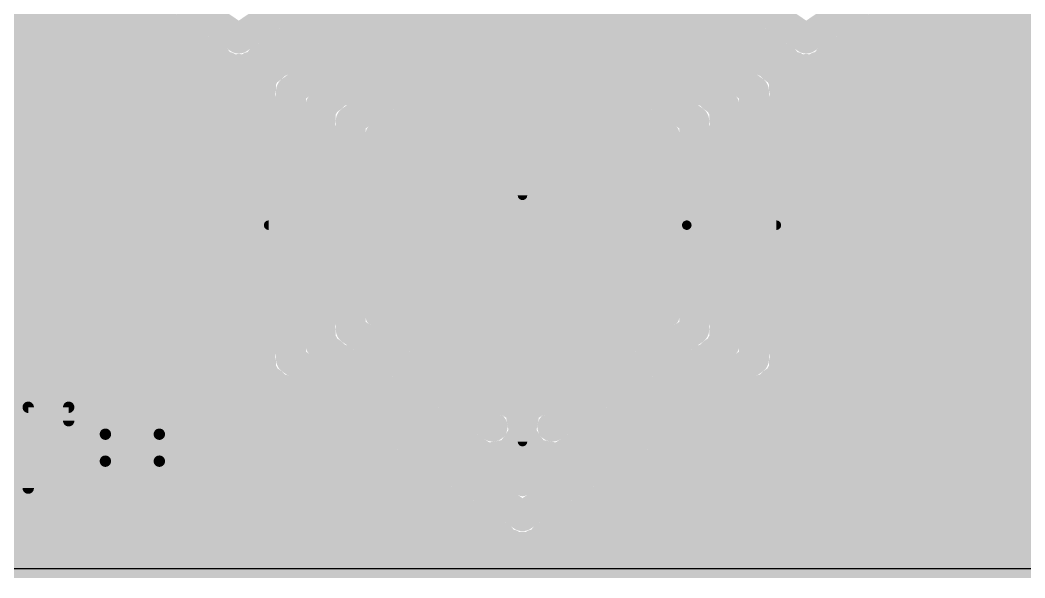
# Model space of a CAD drawing. Extents: x -9.5 to 75.5, y -0.1 to 22.1.
# Drawn here: x 26.27 to 39.73, y -0.13 to 7.35 of the extents above; entities that cross this region are included whole.
import ezdxf

# ---------------------------------------------------------------- set-up
doc = ezdxf.new("R2010")
doc.units = 0
for name, color, linetype in [('16', 132, 'CONTINUOUS'), ('20', 31, 'CONTINUOUS'), ('21', 253, 'CONTINUOUS'), ('22', 253, 'CONTINUOUS'), ('25', 253, 'CONTINUOUS'), ('42', 132, 'CONTINUOUS')]:
    doc.layers.add(name, color=color, linetype=linetype)

msp = doc.modelspace()

# ---------------------------------------------------------------- linework, layer by layer
at = {"layer": '16', "const_width": 0.254}
for points in [[(25.9997, 8.873), (28.9645, 6.8645)], [(29.4355, 6.8645), (32.4003, 8.873)], [(33.5997, 8.873), (36.5645, 6.8645)], [(37.0355, 6.8645), (40.0003, 8.873)], [(32.5226, 8.6454), (29.7965, 6.727)], [(36.2035, 6.727), (33.4774, 8.6454)], [(30.227, 6.2303), (32.899, 8.1105)], [(33.101, 8.1105), (35.773, 6.2303)], [(32.7651, 7.8349), (30.5974, 6.327)], [(35.4025, 6.327), (33.2349, 7.8349)], [(5.4864, 7.366), (28.2243, 7.366)], [(30.1757, 7.366), (30.7045, 7.366)], [(31.8409, 7.366), (32.091, 7.366)], [(33.909, 7.366), (34.1591, 7.366)], [(35.2955, 7.366), (35.8243, 7.366)], [(37.7757, 7.366), (60.5136, 7.366)], [(31.027, 5.8291), (33, 7.2017)], [(33, 7.2017), (34.973, 5.8291)], [(5.4864, 7.112), (28.5992, 7.112)], [(29.8008, 7.112), (30.3436, 7.112)], [(31.48, 7.112), (31.7259, 7.112)], [(32.8711, 7.112), (33.1289, 7.112)], [(34.2741, 7.112), (34.52, 7.112)], [(35.6564, 7.112), (36.1992, 7.112)], [(37.4008, 7.112), (60.5136, 7.112)], [(5.4864, 6.858), (28.969, 6.858)], [(28.9645, 6.8645), (29.0052, 6.8045)], [(29.0052, 6.8045), (29.0723, 6.7916)], [(29.0723, 6.7916), (29.1287, 6.7533)], [(29.1287, 6.7533), (29.2, 6.767)], [(29.2, 6.767), (29.2713, 6.7533)], [(29.2713, 6.7533), (29.3277, 6.7916)], [(29.3277, 6.7916), (29.3948, 6.8045)], [(29.3948, 6.8045), (29.4355, 6.8645)], [(29.431, 6.858), (29.9826, 6.858)], [(31.119, 6.858), (31.3608, 6.858)], [(32.506, 6.858), (33.494, 6.858)], [(34.6392, 6.858), (34.8809, 6.858)], [(36.0174, 6.858), (36.569, 6.858)], [(36.5645, 6.8645), (36.6052, 6.8045)], [(36.6052, 6.8045), (36.6722, 6.7916)], [(36.6722, 6.7916), (36.7287, 6.7533)], [(36.7287, 6.7533), (36.8, 6.767)], [(36.8, 6.767), (36.8713, 6.7533)], [(36.8713, 6.7533), (36.9277, 6.7916)], [(36.9277, 6.7916), (36.9948, 6.8045)], [(36.9948, 6.8045), (37.0355, 6.8645)], [(37.031, 6.858), (60.5136, 6.858)], [(2.6924, 6.604), (29.6217, 6.604)], [(29.6887, 6.6512), (29.601, 6.5895)], [(29.7645, 6.727), (29.6887, 6.6512)], [(29.7965, 6.727), (29.7645, 6.727)], [(30.7581, 6.604), (30.9956, 6.604)], [(32.1409, 6.604), (33.8591, 6.604)], [(35.0044, 6.604), (35.2419, 6.604)], [(36.2354, 6.727), (36.2035, 6.727)], [(36.3113, 6.6512), (36.2354, 6.727)], [(36.399, 6.5895), (36.3113, 6.6512)], [(36.3783, 6.604), (63.3076, 6.604)], [(29.5956, 6.558), (29.573, 6.5354)], [(29.573, 6.5354), (29.573, 6.4282)], [(29.601, 6.5895), (29.5956, 6.558)], [(36.4044, 6.558), (36.399, 6.5895)], [(36.427, 6.5354), (36.4044, 6.558)], [(36.427, 6.4282), (36.427, 6.5354)], [(5.4864, 6.35), (29.5594, 6.35)], [(29.573, 6.4282), (29.5546, 6.3226)], [(30.3972, 6.35), (30.6305, 6.35)], [(31.7757, 6.35), (34.2243, 6.35)], [(35.3695, 6.35), (35.6028, 6.35)], [(36.4454, 6.3226), (36.427, 6.4282)], [(36.4406, 6.35), (60.5136, 6.35)], [(29.5546, 6.3226), (29.573, 6.2965)], [(29.573, 6.2965), (29.573, 2.9003)], [(30.227, 2.9734), (30.227, 6.2303)], [(30.4894, 6.2518), (30.4021, 6.1911)], [(30.5646, 6.327), (30.4894, 6.2518)], [(30.5974, 6.327), (30.5646, 6.327)], [(35.4354, 6.327), (35.4025, 6.327)], [(35.5106, 6.2518), (35.4354, 6.327)], [(35.5979, 6.1911), (35.5106, 6.2518)], [(35.773, 6.2303), (35.773, 2.9734)], [(36.427, 6.2965), (36.4454, 6.3226)], [(36.427, 2.9003), (36.427, 6.2965)], [(5.4864, 6.096), (29.573, 6.096)], [(30.227, 6.096), (30.373, 6.096)], [(30.3963, 6.1587), (30.373, 6.1354)], [(30.373, 6.1354), (30.373, 6.0291)], [(30.4021, 6.1911), (30.3963, 6.1587)], [(31.4106, 6.096), (34.5894, 6.096)], [(35.6037, 6.1587), (35.5979, 6.1911)], [(35.627, 6.1354), (35.6037, 6.1587)], [(35.627, 6.0291), (35.627, 6.1354)], [(35.627, 6.096), (35.773, 6.096)], [(36.427, 6.096), (60.5136, 6.096)], [(30.373, 6.0291), (30.3542, 5.9245)], [(35.6458, 5.9245), (35.627, 6.0291)], [(5.4864, 5.842), (29.573, 5.842)], [(30.227, 5.842), (30.373, 5.842)], [(30.3542, 5.9245), (30.373, 5.8975)], [(30.373, 5.8975), (30.373, 3.3012)], [(31.027, 3.3725), (31.027, 5.8291)], [(31.0455, 5.842), (34.9545, 5.842)], [(34.973, 5.8291), (34.973, 3.3725)], [(35.627, 5.8975), (35.6458, 5.9245)], [(35.627, 3.3012), (35.627, 5.8975)], [(35.627, 5.842), (35.773, 5.842)], [(36.427, 5.842), (60.5136, 5.842)], [(5.4864, 5.588), (29.573, 5.588)], [(30.227, 5.588), (30.373, 5.588)], [(31.027, 5.588), (34.973, 5.588)], [(35.627, 5.588), (35.773, 5.588)], [(36.427, 5.588), (60.5136, 5.588)], [(5.4721, 5.334), (29.573, 5.334)], [(30.227, 5.334), (30.373, 5.334)], [(31.027, 5.334), (34.973, 5.334)], [(35.627, 5.334), (35.773, 5.334)], [(36.427, 5.334), (60.5279, 5.334)], [(5.2436, 5.08), (29.573, 5.08)], [(30.227, 5.08), (30.373, 5.08)], [(31.027, 5.08), (34.973, 5.08)], [(35.627, 5.08), (35.773, 5.08)], [(36.427, 5.08), (60.7564, 5.08)], [(0, 4.826), (29.573, 4.826)], [(30.227, 4.826), (30.373, 4.826)], [(31.027, 4.826), (34.973, 4.826)], [(35.627, 4.826), (35.773, 4.826)], [(36.427, 4.826), (66, 4.826)], [(0, 4.572), (29.573, 4.572)], [(30.227, 4.572), (30.373, 4.572)], [(31.027, 4.572), (34.973, 4.572)], [(35.627, 4.572), (35.773, 4.572)], [(36.427, 4.572), (66, 4.572)], [(0, 4.318), (29.573, 4.318)], [(30.227, 4.318), (30.373, 4.318)], [(31.027, 4.318), (34.973, 4.318)], [(35.627, 4.318), (35.773, 4.318)], [(36.427, 4.318), (66, 4.318)], [(0, 4.064), (29.573, 4.064)], [(30.227, 4.064), (30.373, 4.064)], [(31.027, 4.064), (34.973, 4.064)], [(35.627, 4.064), (35.773, 4.064)], [(36.427, 4.064), (66, 4.064)], [(0, 3.81), (29.573, 3.81)], [(30.227, 3.81), (30.373, 3.81)], [(31.027, 3.81), (34.973, 3.81)], [(35.627, 3.81), (35.773, 3.81)], [(36.427, 3.81), (66, 3.81)], [(0, 3.556), (29.573, 3.556)], [(30.227, 3.556), (30.373, 3.556)], [(31.027, 3.556), (34.973, 3.556)], [(35.627, 3.556), (35.773, 3.556)], [(36.427, 3.556), (66, 3.556)], [(32.8964, 2.0934), (31.027, 3.3725)], [(34.973, 3.3725), (33.1036, 2.0934)], [(0, 3.302), (29.573, 3.302)], [(30.227, 3.302), (30.373, 3.302)], [(30.373, 3.3012), (30.3536, 3.2729)], [(30.3536, 3.2729), (30.373, 3.1696)], [(31.13, 3.302), (34.87, 3.302)], [(35.627, 3.302), (35.773, 3.302)], [(35.6464, 3.2729), (35.627, 3.3012)], [(35.627, 3.1696), (35.6464, 3.2729)], [(36.427, 3.302), (66, 3.302)], [(30.373, 3.1696), (30.373, 3.0646)], [(35.627, 3.0646), (35.627, 3.1696)], [(0, 3.048), (29.573, 3.048)], [(30.227, 3.048), (30.3895, 3.048)], [(33, 1.095), (30.227, 2.9734)], [(30.373, 3.0646), (30.3972, 3.0403)], [(30.3972, 3.0403), (30.4036, 3.0066)], [(30.4036, 3.0066), (30.4903, 2.9473)], [(31.5012, 3.048), (34.4988, 3.048)], [(35.773, 2.9734), (33, 1.095)], [(35.5097, 2.9473), (35.5964, 3.0066)], [(35.5964, 3.0066), (35.6028, 3.0403)], [(35.6028, 3.0403), (35.627, 3.0646)], [(35.6104, 3.048), (35.773, 3.048)], [(36.427, 3.048), (66, 3.048)], [(29.573, 2.9003), (29.5533, 2.8713)], [(29.5533, 2.8713), (29.573, 2.7688)], [(30.4903, 2.9473), (30.5646, 2.873)], [(30.5646, 2.873), (30.5988, 2.873)], [(30.5988, 2.873), (32.5271, 1.5536)], [(33.4729, 1.5536), (35.4012, 2.873)], [(35.4012, 2.873), (35.4354, 2.873)], [(35.4354, 2.873), (35.5097, 2.9473)], [(36.4467, 2.8713), (36.427, 2.9003)], [(36.427, 2.7688), (36.4467, 2.8713)], [(0, 2.794), (29.5682, 2.794)], [(29.573, 2.7688), (29.573, 2.6646)], [(30.4919, 2.794), (30.7143, 2.794)], [(31.8725, 2.794), (34.1275, 2.794)], [(35.2857, 2.794), (35.5081, 2.794)], [(36.427, 2.6646), (36.427, 2.7688)], [(36.4318, 2.794), (66, 2.794)], [(29.573, 2.6646), (29.5978, 2.6397)], [(29.5978, 2.6397), (29.6045, 2.6052)], [(29.6045, 2.6052), (29.6908, 2.5467)], [(36.3092, 2.5467), (36.3955, 2.6052)], [(36.3955, 2.6052), (36.4022, 2.6397)], [(36.4022, 2.6397), (36.427, 2.6646)], [(0, 2.54), (29.6975, 2.54)], [(29.6908, 2.5467), (29.7645, 2.473)], [(29.7645, 2.473), (29.7997, 2.473)], [(29.7997, 2.473), (32.7645, 0.4645)], [(30.8668, 2.54), (31.0855, 2.54)], [(32.2437, 2.54), (33.7563, 2.54)], [(33.2355, 0.4645), (36.2003, 2.473)], [(34.9145, 2.54), (35.1332, 2.54)], [(36.2003, 2.473), (36.2354, 2.473)], [(36.2354, 2.473), (36.3092, 2.5467)], [(36.3024, 2.54), (66, 2.54)], [(0, 2.286), (30.0757, 2.286)], [(31.2418, 2.286), (31.4568, 2.286)], [(32.6149, 2.286), (33.3851, 2.286)], [(34.5432, 2.286), (34.7582, 2.286)], [(35.9243, 2.286), (66, 2.286)], [(0, 2.032), (30.4507, 2.032)], [(31.6168, 2.032), (31.828, 2.032)], [(32.9464, 1.8271), (32.8964, 2.0934)], [(32.9079, 2.032), (33.0921, 2.032)], [(33.1036, 2.0934), (33.0536, 1.8271)], [(34.172, 2.032), (34.3832, 2.032)], [(35.5493, 2.032), (66, 2.032)], [(0, 1.778), (30.8256, 1.778)], [(31.9917, 1.778), (32.1992, 1.778)], [(32.7934, 1.6036), (32.9464, 1.8271)], [(32.9127, 1.778), (33.0873, 1.778)], [(33.0536, 1.8271), (33.2066, 1.6036)], [(33.8008, 1.778), (34.0083, 1.778)], [(35.1744, 1.778), (66, 1.778)], [(0, 1.524), (31.2006, 1.524)], [(32.3667, 1.524), (33.6333, 1.524)], [(32.5271, 1.5536), (32.7934, 1.6036)], [(33.2066, 1.6036), (33.4729, 1.5536)], [(34.7994, 1.524), (66, 1.524)], [(0, 1.27), (31.5755, 1.27)], [(32.7416, 1.27), (33.2584, 1.27)], [(34.4245, 1.27), (66, 1.27)], [(0, 1.016), (31.9505, 1.016)], [(34.0495, 1.016), (66, 1.016)], [(0, 0.762), (32.3254, 0.762)], [(33.6746, 0.762), (66, 0.762)], [(0, 0.508), (32.7004, 0.508)], [(32.7645, 0.4645), (32.8052, 0.4045)], [(33.1948, 0.4045), (33.2355, 0.4645)], [(33.2996, 0.508), (66, 0.508)], [(32.8052, 0.4045), (32.8723, 0.3916)], [(32.8723, 0.3916), (32.9287, 0.3533)], [(32.9287, 0.3533), (33, 0.367)], [(33, 0.367), (33.0713, 0.3533)], [(33.0713, 0.3533), (33.1277, 0.3916)], [(33.1277, 0.3916), (33.1948, 0.4045)], [(0, 0.254), (66, 0.254)], [(66, 0), (0, 0)], [(0, 0), (66, 0)]]:
    msp.add_lwpolyline(points, dxfattribs=at)
at = {"layer": '16', "const_width": 0.127}
for points in [[(28.2243, 7.3025, 1), (28.2243, 7.4295)], [(30.1757, 7.4295, 1), (30.1757, 7.3025)], [(30.7045, 7.3025, 1), (30.7045, 7.4295)], [(31.8409, 7.4295, 1), (31.8409, 7.3025)], [(32.091, 7.3025, 1), (32.091, 7.4295)], [(33.909, 7.4295, 1), (33.909, 7.3025)], [(34.1591, 7.3025, 1), (34.1591, 7.4295)], [(35.2955, 7.4295, 1), (35.2955, 7.3025)], [(35.8243, 7.3025, 1), (35.8243, 7.4295)], [(37.7757, 7.4295, 1), (37.7757, 7.3025)], [(33.0363, 7.2538, 1), (32.9637, 7.1495)], [(33.0363, 7.1495, 1), (32.9637, 7.2538)], [(28.5992, 7.0485, 1), (28.5992, 7.1755)], [(29.8008, 7.1755, 1), (29.8008, 7.0485)], [(30.3436, 7.0485, 1), (30.3436, 7.1755)], [(31.48, 7.1755, 1), (31.48, 7.0485)], [(31.7259, 7.0485, 1), (31.7259, 7.1755)], [(32.8711, 7.1755, 1), (32.8711, 7.0485)], [(33.1289, 7.0485, 1), (33.1289, 7.1755)], [(34.2741, 7.1755, 1), (34.2741, 7.0485)], [(34.52, 7.0485, 1), (34.52, 7.1755)], [(35.6564, 7.1755, 1), (35.6564, 7.0485)], [(36.1992, 7.0485, 1), (36.1992, 7.1755)], [(37.4008, 7.1755, 1), (37.4008, 7.0485)], [(29.0171, 6.9002, 1), (28.912, 6.8289)], [(28.9289, 6.812, 1), (29.0002, 6.9171)], [(29.0172, 6.8668, 1), (28.9932, 6.7421)], [(28.9527, 6.7689, 1), (29.0578, 6.8401)], [(28.969, 6.7945, 1), (28.969, 6.9215)], [(29.1079, 6.8441, 1), (29.0366, 6.739)], [(29.0603, 6.7292, 1), (29.0842, 6.8539)], [(29.1167, 6.8157, 1), (29.1407, 6.6909)], [(29.0931, 6.7007, 1), (29.1644, 6.8059)], [(29.212, 6.8294, 1), (29.188, 6.7047)], [(29.212, 6.7047, 1), (29.188, 6.8294)], [(29.2356, 6.8059, 1), (29.3069, 6.7007)], [(29.2593, 6.6909, 1), (29.2832, 6.8157)], [(29.3158, 6.8539, 1), (29.3397, 6.7292)], [(29.3634, 6.739, 1), (29.2921, 6.8441)], [(29.3422, 6.8401, 1), (29.4473, 6.7689)], [(29.431, 6.9215, 1), (29.431, 6.7945)], [(29.3998, 6.9171, 1), (29.4711, 6.812)], [(29.4068, 6.7421, 1), (29.3828, 6.8668)], [(29.488, 6.8289, 1), (29.3829, 6.9002)], [(29.9826, 6.7945, 1), (29.9826, 6.9215)], [(31.119, 6.9215, 1), (31.119, 6.7945)], [(31.3608, 6.7945, 1), (31.3608, 6.9215)], [(32.506, 6.9215, 1), (32.506, 6.7945)], [(33.494, 6.7945, 1), (33.494, 6.9215)], [(34.6392, 6.9215, 1), (34.6392, 6.7945)], [(34.8809, 6.7945, 1), (34.8809, 6.9215)], [(36.0174, 6.9215, 1), (36.0174, 6.7945)], [(36.6171, 6.9002, 1), (36.512, 6.8289)], [(36.5289, 6.812, 1), (36.6002, 6.9171)], [(36.6172, 6.8668, 1), (36.5932, 6.7421)], [(36.5527, 6.7689, 1), (36.6578, 6.8401)], [(36.569, 6.7945, 1), (36.569, 6.9215)], [(36.7079, 6.8441, 1), (36.6366, 6.739)], [(36.6603, 6.7292, 1), (36.6842, 6.8539)], [(36.7167, 6.8157, 1), (36.7407, 6.6909)], [(36.6931, 6.7007, 1), (36.7644, 6.8059)], [(36.812, 6.8294, 1), (36.788, 6.7047)], [(36.812, 6.7047, 1), (36.788, 6.8294)], [(36.8356, 6.8059, 1), (36.9069, 6.7007)], [(36.8593, 6.6909, 1), (36.8832, 6.8157)], [(36.9158, 6.8539, 1), (36.9397, 6.7292)], [(36.9634, 6.739, 1), (36.8921, 6.8441)], [(36.9422, 6.8401, 1), (37.0473, 6.7688)], [(37.031, 6.9215, 1), (37.031, 6.7945)], [(36.9998, 6.9171, 1), (37.0711, 6.812)], [(37.0068, 6.7421, 1), (36.9828, 6.8668)], [(37.088, 6.8289, 1), (36.9829, 6.9002)], [(29.6217, 6.5405, 1), (29.6217, 6.6675)], [(29.6438, 6.6961, 1), (29.7336, 6.6063)], [(29.7253, 6.5992, 1), (29.6522, 6.7031)], [(29.7645, 6.7905, 1), (29.7645, 6.6635)], [(29.8095, 6.6821, 1), (29.7196, 6.7719)], [(29.7599, 6.7789, 1), (29.833, 6.6751)], [(29.7965, 6.6635, 1), (29.7965, 6.7905)], [(30.7581, 6.6675, 1), (30.7581, 6.5405)], [(30.9956, 6.5405, 1), (30.9956, 6.6675)], [(32.1409, 6.6675, 1), (32.1409, 6.5405)], [(33.8591, 6.5405, 1), (33.8591, 6.6675)], [(35.0044, 6.6675, 1), (35.0044, 6.5405)], [(35.2419, 6.5405, 1), (35.2419, 6.6675)], [(36.2035, 6.7905, 1), (36.2035, 6.6635)], [(36.167, 6.6751, 1), (36.2401, 6.7789)], [(36.2803, 6.7719, 1), (36.1905, 6.6821)], [(36.2354, 6.6635, 1), (36.2354, 6.7905)], [(36.3478, 6.7031, 1), (36.2747, 6.5992)], [(36.2664, 6.6063, 1), (36.3562, 6.6961)], [(36.3783, 6.6675, 1), (36.3783, 6.5405)], [(29.6365, 6.5354, 1), (29.5095, 6.5354)], [(29.5281, 6.5804, 1), (29.6179, 6.4905)], [(29.533, 6.5689, 1), (29.6581, 6.5471)], [(29.5645, 6.6414, 1), (29.6376, 6.5375)], [(29.6636, 6.5786, 1), (29.5385, 6.6003)], [(29.6405, 6.5131, 1), (29.5507, 6.6029)], [(36.4615, 6.6003, 1), (36.3364, 6.5786)], [(36.4493, 6.6029, 1), (36.3595, 6.5131)], [(36.3419, 6.5471, 1), (36.467, 6.5689)], [(36.3624, 6.5375, 1), (36.4355, 6.6414)], [(36.4905, 6.5354, 1), (36.3635, 6.5354)], [(36.3821, 6.4905, 1), (36.4719, 6.5804)], [(29.5095, 6.4282, 1), (29.6365, 6.4282)], [(29.6356, 6.4173, 1), (29.5104, 6.4391)], [(29.5594, 6.2865, 1), (29.5594, 6.4135)], [(30.3972, 6.4135, 1), (30.3972, 6.2865)], [(30.6305, 6.2865, 1), (30.6305, 6.4135)], [(31.7757, 6.4135, 1), (31.7757, 6.2865)], [(34.2243, 6.2865, 1), (34.2243, 6.4135)], [(35.3695, 6.4135, 1), (35.3695, 6.2865)], [(35.6028, 6.2865, 1), (35.6028, 6.4135)], [(36.4896, 6.4391, 1), (36.3644, 6.4173)], [(36.3635, 6.4282, 1), (36.4905, 6.4282)], [(36.4406, 6.4135, 1), (36.4406, 6.2865)], [(29.6066, 6.3591, 1), (29.5027, 6.286)], [(29.4921, 6.3335, 1), (29.6172, 6.3117)], [(29.6365, 6.2965, 1), (29.5095, 6.2965)], [(29.5211, 6.2599, 1), (29.6249, 6.333)], [(30.2905, 6.2303, 1), (30.1635, 6.2303)], [(30.1905, 6.2822, 1), (30.2635, 6.1783)], [(30.4445, 6.2967, 1), (30.5343, 6.2069)], [(30.5256, 6.1997, 1), (30.4531, 6.3039)], [(30.5646, 6.3905, 1), (30.5646, 6.2635)], [(30.6095, 6.2821, 1), (30.5196, 6.3719)], [(30.5612, 6.3791, 1), (30.6337, 6.2749)], [(30.5974, 6.2635, 1), (30.5974, 6.3905)], [(35.4025, 6.3905, 1), (35.4025, 6.2635)], [(35.3663, 6.2749, 1), (35.4388, 6.3791)], [(35.4803, 6.3719, 1), (35.3905, 6.2821)], [(35.4354, 6.2635, 1), (35.4354, 6.3905)], [(35.5469, 6.3039, 1), (35.4744, 6.1997)], [(35.4657, 6.2069, 1), (35.5555, 6.2967)], [(35.8365, 6.2303, 1), (35.7095, 6.2303)], [(35.7365, 6.1783, 1), (35.8095, 6.2822)], [(36.4905, 6.2965, 1), (36.3635, 6.2965)], [(36.3751, 6.333, 1), (36.4789, 6.2599)], [(36.3828, 6.3117, 1), (36.5079, 6.3335)], [(36.4973, 6.286, 1), (36.3934, 6.3591)], [(29.573, 6.0325, 1), (29.573, 6.1595)], [(30.227, 6.1595, 1), (30.227, 6.0325)], [(30.4365, 6.1354, 1), (30.3095, 6.1354)], [(30.3281, 6.1804, 1), (30.4179, 6.0905)], [(30.3338, 6.1699, 1), (30.4588, 6.1475)], [(30.3658, 6.2432, 1), (30.4383, 6.139)], [(30.4646, 6.1799, 1), (30.3396, 6.2023)], [(30.4412, 6.1138, 1), (30.3514, 6.2036)], [(30.373, 6.0325, 1), (30.373, 6.1595)], [(31.4106, 6.1595, 1), (31.4106, 6.0325)], [(34.5894, 6.0325, 1), (34.5894, 6.1595)], [(35.6604, 6.2023, 1), (35.5354, 6.1799)], [(35.6486, 6.2036, 1), (35.5588, 6.1138)], [(35.5412, 6.1475, 1), (35.6662, 6.1699)], [(35.5617, 6.139, 1), (35.6342, 6.2432)], [(35.6905, 6.1354, 1), (35.5635, 6.1354)], [(35.627, 6.1595, 1), (35.627, 6.0325)], [(35.5821, 6.0905, 1), (35.6719, 6.1803)], [(35.773, 6.0325, 1), (35.773, 6.1595)], [(36.427, 6.1595, 1), (36.427, 6.0325)], [(30.3095, 6.0291, 1), (30.4365, 6.0291)], [(30.4355, 6.0179, 1), (30.3105, 6.0403)], [(35.6895, 6.0403, 1), (35.5645, 6.0179)], [(35.5635, 6.0291, 1), (35.6905, 6.0291)], [(29.573, 5.7785, 1), (29.573, 5.9055)], [(30.227, 5.9055, 1), (30.227, 5.7785)], [(30.4063, 5.9607, 1), (30.3021, 5.8882)], [(30.2917, 5.9357, 1), (30.4167, 5.9132)], [(30.4365, 5.8975, 1), (30.3095, 5.8975)], [(30.3209, 5.8612, 1), (30.4251, 5.9337)], [(30.373, 5.7785, 1), (30.373, 5.9055)], [(31.0905, 5.8291, 1), (30.9635, 5.8291)], [(30.9907, 5.8813, 1), (31.0633, 5.777)], [(31.0455, 5.9055, 1), (31.0455, 5.7785)], [(35.0365, 5.8291, 1), (34.9095, 5.8291)], [(34.9367, 5.777, 1), (35.0093, 5.8813)], [(34.9545, 5.7785, 1), (34.9545, 5.9055)], [(35.6905, 5.8975, 1), (35.5635, 5.8975)], [(35.5749, 5.9337, 1), (35.6791, 5.8612)], [(35.627, 5.9055, 1), (35.627, 5.7785)], [(35.5833, 5.9132, 1), (35.7083, 5.9357)], [(35.6979, 5.8882, 1), (35.5937, 5.9607)], [(35.773, 5.7785, 1), (35.773, 5.9055)], [(36.427, 5.9055, 1), (36.427, 5.7785)], [(29.573, 5.5245, 1), (29.573, 5.6515)], [(30.227, 5.6515, 1), (30.227, 5.5245)], [(30.373, 5.5245, 1), (30.373, 5.6515)], [(31.027, 5.6515, 1), (31.027, 5.5245)], [(34.973, 5.5245, 1), (34.973, 5.6515)], [(35.627, 5.6515, 1), (35.627, 5.5245)], [(35.773, 5.5245, 1), (35.773, 5.6515)], [(36.427, 5.6515, 1), (36.427, 5.5245)], [(29.573, 5.2705, 1), (29.573, 5.3975)], [(30.227, 5.3975, 1), (30.227, 5.2705)], [(30.373, 5.2705, 1), (30.373, 5.3975)], [(31.027, 5.3975, 1), (31.027, 5.2705)], [(34.973, 5.2705, 1), (34.973, 5.3975)], [(35.627, 5.3975, 1), (35.627, 5.2705)], [(35.773, 5.2705, 1), (35.773, 5.3975)], [(36.427, 5.3975, 1), (36.427, 5.2705)], [(29.573, 5.0165, 1), (29.573, 5.1435)], [(30.227, 5.1435, 1), (30.227, 5.0165)], [(30.373, 5.0165, 1), (30.373, 5.1435)], [(31.027, 5.1435, 1), (31.027, 5.0165)], [(34.973, 5.0165, 1), (34.973, 5.1435)], [(35.627, 5.1435, 1), (35.627, 5.0165)], [(35.773, 5.0165, 1), (35.773, 5.1435)], [(36.427, 5.1435, 1), (36.427, 5.0165)], [(29.573, 4.7625, 1), (29.573, 4.8895)], [(30.227, 4.8895, 1), (30.227, 4.7625)], [(30.373, 4.7625, 1), (30.373, 4.8895)], [(31.027, 4.8895, 1), (31.027, 4.7625)], [(34.973, 4.7625, 1), (34.973, 4.8895)], [(35.627, 4.8895, 1), (35.627, 4.7625)], [(35.773, 4.7625, 1), (35.773, 4.8895)], [(36.427, 4.8895, 1), (36.427, 4.7625)], [(29.573, 4.5085, 1), (29.573, 4.6355)], [(30.227, 4.6355, 1), (30.227, 4.5085)], [(30.373, 4.5085, 1), (30.373, 4.6355)], [(31.027, 4.6355, 1), (31.027, 4.5085)], [(34.973, 4.5085, 1), (34.973, 4.6355)], [(35.627, 4.6355, 1), (35.627, 4.5085)], [(35.773, 4.5085, 1), (35.773, 4.6355)], [(36.427, 4.6355, 1), (36.427, 4.5085)], [(29.573, 4.2545, 1), (29.573, 4.3815)], [(30.227, 4.3815, 1), (30.227, 4.2545)], [(30.373, 4.2545, 1), (30.373, 4.3815)], [(31.027, 4.3815, 1), (31.027, 4.2545)], [(34.973, 4.2545, 1), (34.973, 4.3815)], [(35.627, 4.3815, 1), (35.627, 4.2545)], [(35.773, 4.2545, 1), (35.773, 4.3815)], [(36.427, 4.3815, 1), (36.427, 4.2545)], [(29.573, 4.0005, 1), (29.573, 4.1275)], [(30.227, 4.1275, 1), (30.227, 4.0005)], [(30.373, 4.0005, 1), (30.373, 4.1275)], [(31.027, 4.1275, 1), (31.027, 4.0005)], [(34.973, 4.0005, 1), (34.973, 4.1275)], [(35.627, 4.1275, 1), (35.627, 4.0005)], [(35.773, 4.0005, 1), (35.773, 4.1275)], [(36.427, 4.1275, 1), (36.427, 4.0005)], [(29.573, 3.7465, 1), (29.573, 3.8735)], [(30.227, 3.8735, 1), (30.227, 3.7465)], [(30.373, 3.7465, 1), (30.373, 3.8735)], [(31.027, 3.8735, 1), (31.027, 3.7465)], [(34.973, 3.7465, 1), (34.973, 3.8735)], [(35.627, 3.8735, 1), (35.627, 3.7465)], [(35.773, 3.7465, 1), (35.773, 3.8735)], [(36.427, 3.8735, 1), (36.427, 3.7465)], [(29.573, 3.4925, 1), (29.573, 3.6195)], [(30.227, 3.6195, 1), (30.227, 3.4925)], [(30.373, 3.4925, 1), (30.373, 3.6195)], [(31.027, 3.6195, 1), (31.027, 3.4925)], [(34.973, 3.4925, 1), (34.973, 3.6195)], [(35.627, 3.6195, 1), (35.627, 3.4925)], [(35.773, 3.4925, 1), (35.773, 3.6195)], [(36.427, 3.6195, 1), (36.427, 3.4925)], [(31.0629, 3.4249, 1), (30.9911, 3.3201)], [(35.0089, 3.3201, 1), (34.9371, 3.4249)], [(29.573, 3.2385, 1), (29.573, 3.3655)], [(30.227, 3.3655, 1), (30.227, 3.2385)], [(30.4161, 3.2846, 1), (30.2912, 3.2612)], [(30.3012, 3.3087, 1), (30.406, 3.237)], [(30.3095, 3.3012, 1), (30.4365, 3.3012)], [(30.4254, 3.2653, 1), (30.3206, 3.337)], [(30.373, 3.2385, 1), (30.373, 3.3655)], [(30.9635, 3.3725, 1), (31.0905, 3.3725)], [(31.13, 3.3655, 1), (31.13, 3.2385)], [(34.87, 3.2385, 1), (34.87, 3.3655)], [(34.9095, 3.3725, 1), (35.0365, 3.3725)], [(35.627, 3.3655, 1), (35.627, 3.2385)], [(35.6794, 3.337, 1), (35.5746, 3.2653)], [(35.5635, 3.3012, 1), (35.6905, 3.3012)], [(35.7088, 3.2612, 1), (35.5839, 3.2846)], [(35.594, 3.237, 1), (35.6988, 3.3087)], [(35.773, 3.2385, 1), (35.773, 3.3655)], [(36.427, 3.3655, 1), (36.427, 3.2385)], [(30.4365, 3.1696, 1), (30.3095, 3.1696)], [(30.3106, 3.1579, 1), (30.4354, 3.1813)], [(35.6905, 3.1696, 1), (35.5635, 3.1696)], [(35.5646, 3.1813, 1), (35.6894, 3.1579)], [(29.573, 2.9845, 1), (29.573, 3.1115)], [(30.227, 3.1115, 1), (30.227, 2.9845)], [(30.2626, 3.026, 1), (30.1914, 2.9209)], [(30.4179, 3.1095, 1), (30.3281, 3.0196)], [(30.3095, 3.0646, 1), (30.4365, 3.0646)], [(30.4597, 3.052, 1), (30.3348, 3.0286)], [(30.4394, 3.059, 1), (30.3677, 2.9542)], [(30.3523, 2.9954, 1), (30.4421, 3.0852)], [(30.3895, 2.9845, 1), (30.3895, 3.1115)], [(31.5012, 3.1115, 1), (31.5012, 2.9845)], [(34.4988, 2.9845, 1), (34.4988, 3.1115)], [(35.5579, 3.0852, 1), (35.6476, 2.9954)], [(35.6652, 3.0286, 1), (35.5403, 3.052)], [(35.6104, 3.1115, 1), (35.6104, 2.9845)], [(35.6323, 2.9542, 1), (35.5606, 3.059)], [(35.5635, 3.0646, 1), (35.6905, 3.0646)], [(35.6719, 3.0196, 1), (35.5821, 3.1095)], [(35.8086, 2.9209, 1), (35.7374, 3.026)], [(35.773, 2.9845, 1), (35.773, 3.1115)], [(36.427, 3.1115, 1), (36.427, 2.9845)], [(29.6157, 2.8832, 1), (29.4909, 2.8593)], [(29.5007, 2.9069, 1), (29.6059, 2.8356)], [(29.5095, 2.9003, 1), (29.6365, 2.9003)], [(29.6256, 2.8647, 1), (29.5204, 2.9359)], [(30.1635, 2.9734, 1), (30.2905, 2.9734)], [(30.3411, 2.9949, 1), (30.466, 3.0183)], [(30.5352, 2.9922, 1), (30.4454, 2.9024)], [(30.4544, 2.8949, 1), (30.5261, 2.9997)], [(30.5646, 2.9365, 1), (30.5646, 2.8095)], [(30.5196, 2.8281, 1), (30.6095, 2.9179)], [(30.6347, 2.9254, 1), (30.563, 2.8206)], [(30.5988, 2.8095, 1), (30.5988, 2.9365)], [(35.4012, 2.9365, 1), (35.4012, 2.8095)], [(35.437, 2.8206, 1), (35.3653, 2.9254)], [(35.3905, 2.9179, 1), (35.4803, 2.8281)], [(35.4354, 2.8095, 1), (35.4354, 2.9365)], [(35.4739, 2.9997, 1), (35.5456, 2.8949)], [(35.5546, 2.9024, 1), (35.4648, 2.9922)], [(35.534, 3.0183, 1), (35.6588, 2.9949)], [(35.7095, 2.9734, 1), (35.8365, 2.9734)], [(36.4796, 2.9359, 1), (36.3744, 2.8647)], [(36.3635, 2.9003, 1), (36.4905, 2.9003)], [(36.509, 2.8593, 1), (36.3843, 2.8832)], [(36.3941, 2.8356, 1), (36.4993, 2.9069)], [(29.6365, 2.7688, 1), (29.5095, 2.7688)], [(29.5106, 2.7569, 1), (29.6354, 2.7808)], [(29.5682, 2.7305, 1), (29.5682, 2.8575)], [(30.4919, 2.8575, 1), (30.4919, 2.7305)], [(30.7143, 2.7305, 1), (30.7143, 2.8575)], [(31.8725, 2.8575, 1), (31.8725, 2.7305)], [(34.1275, 2.7305, 1), (34.1275, 2.8575)], [(35.2857, 2.8575, 1), (35.2857, 2.7305)], [(35.5081, 2.7305, 1), (35.5081, 2.8575)], [(36.4905, 2.7688, 1), (36.3635, 2.7688)], [(36.3646, 2.7808, 1), (36.4894, 2.7569)], [(36.4318, 2.8575, 1), (36.4318, 2.7305)], [(29.6179, 2.7095, 1), (29.5281, 2.6196)], [(29.5095, 2.6646, 1), (29.6365, 2.6646)], [(29.6602, 2.6517, 1), (29.5355, 2.6277)], [(29.6401, 2.6578, 1), (29.5688, 2.5527)], [(29.5529, 2.5948, 1), (29.6427, 2.6846)], [(36.3573, 2.6846, 1), (36.4471, 2.5948)], [(36.4645, 2.6277, 1), (36.3398, 2.6517)], [(36.4311, 2.5527, 1), (36.3599, 2.6578)], [(36.3635, 2.6646, 1), (36.4905, 2.6646)], [(36.4719, 2.6196, 1), (36.3821, 2.7095)], [(29.5421, 2.5932, 1), (29.6668, 2.6172)], [(29.7357, 2.5916, 1), (29.6459, 2.5018)], [(29.6552, 2.4942, 1), (29.7264, 2.5993)], [(29.6975, 2.4765, 1), (29.6975, 2.6035)], [(29.7645, 2.5365, 1), (29.7645, 2.4095)], [(29.7196, 2.4281, 1), (29.8095, 2.5179)], [(29.8353, 2.5256, 1), (29.7641, 2.4204)], [(29.7997, 2.4095, 1), (29.7997, 2.5365)], [(30.8668, 2.6035, 1), (30.8668, 2.4765)], [(31.0855, 2.4765, 1), (31.0855, 2.6035)], [(32.2437, 2.6035, 1), (32.2437, 2.4765)], [(33.7563, 2.4765, 1), (33.7563, 2.6035)], [(34.9145, 2.6035, 1), (34.9145, 2.4765)], [(35.1332, 2.4765, 1), (35.1332, 2.6035)], [(36.2003, 2.5365, 1), (36.2003, 2.4095)], [(36.2359, 2.4204, 1), (36.1647, 2.5256)], [(36.1905, 2.5179, 1), (36.2803, 2.4281)], [(36.2354, 2.4095, 1), (36.2354, 2.5365)], [(36.3024, 2.6035, 1), (36.3024, 2.4765)], [(36.2736, 2.5993, 1), (36.3448, 2.4942)], [(36.3541, 2.5018, 1), (36.2643, 2.5916)], [(36.3332, 2.6172, 1), (36.4579, 2.5932)], [(30.0757, 2.2225, 1), (30.0757, 2.3495)], [(31.2418, 2.3495, 1), (31.2418, 2.2225)], [(31.4568, 2.2225, 1), (31.4568, 2.3495)], [(32.6149, 2.3495, 1), (32.6149, 2.2225)], [(33.3851, 2.2225, 1), (33.3851, 2.3495)], [(34.5432, 2.3495, 1), (34.5432, 2.2225)], [(34.7582, 2.2225, 1), (34.7582, 2.3495)], [(35.9243, 2.3495, 1), (35.9243, 2.2225)], [(30.4507, 1.9685, 1), (30.4507, 2.0955)], [(31.6168, 2.0955, 1), (31.6168, 1.9685)], [(31.828, 1.9685, 1), (31.828, 2.0955)], [(32.9588, 2.1051, 1), (32.834, 2.0817)], [(32.9079, 2.0955, 1), (32.9079, 1.9685)], [(32.8606, 2.041, 1), (32.9323, 2.1458)], [(33.0677, 2.1458, 1), (33.1394, 2.041)], [(33.166, 2.0817, 1), (33.0412, 2.1051)], [(33.0921, 1.9685, 1), (33.0921, 2.0955)], [(34.172, 2.0955, 1), (34.172, 1.9685)], [(34.3832, 1.9685, 1), (34.3832, 2.0955)], [(35.5493, 2.0955, 1), (35.5493, 1.9685)], [(30.8256, 1.7145, 1), (30.8256, 1.8415)], [(31.9917, 1.8415, 1), (31.9917, 1.7145)], [(32.1992, 1.7145, 1), (32.1992, 1.8415)], [(32.9127, 1.8415, 1), (32.9127, 1.7145)], [(32.8839, 1.8154, 1), (33.0088, 1.8388)], [(32.9988, 1.7913, 1), (32.8939, 1.863)], [(33.106, 1.863, 1), (33.0012, 1.7913)], [(32.9912, 1.8388, 1), (33.1161, 1.8154)], [(33.0873, 1.7145, 1), (33.0873, 1.8415)], [(33.8008, 1.8415, 1), (33.8008, 1.7145)], [(34.0083, 1.7145, 1), (34.0083, 1.8415)], [(35.1744, 1.8415, 1), (35.1744, 1.7145)], [(31.2006, 1.4605, 1), (31.2006, 1.5875)], [(32.3667, 1.5875, 1), (32.3667, 1.4605)], [(32.5154, 1.6161, 1), (32.5388, 1.4912)], [(32.4913, 1.5012, 1), (32.563, 1.606)], [(32.741, 1.6394, 1), (32.8458, 1.5677)], [(32.8051, 1.5412, 1), (32.7817, 1.666)], [(33.2183, 1.666, 1), (33.1949, 1.5412)], [(33.1542, 1.5677, 1), (33.259, 1.6394)], [(33.437, 1.606, 1), (33.5087, 1.5012)], [(33.4612, 1.4912, 1), (33.4846, 1.6161)], [(33.6333, 1.4605, 1), (33.6333, 1.5875)], [(34.7994, 1.5875, 1), (34.7994, 1.4605)], [(31.5755, 1.2065, 1), (31.5755, 1.3335)], [(32.7416, 1.3335, 1), (32.7416, 1.2065)], [(33.2584, 1.2065, 1), (33.2584, 1.3335)], [(34.4245, 1.3335, 1), (34.4245, 1.2065)], [(31.9505, 0.9525, 1), (31.9505, 1.0795)], [(32.9644, 1.1475, 1), (33.0356, 1.0424)], [(32.9644, 1.0424, 1), (33.0356, 1.1475)], [(34.0495, 1.0795, 1), (34.0495, 0.9525)], [(32.3254, 0.6985, 1), (32.3254, 0.8255)], [(33.6746, 0.8255, 1), (33.6746, 0.6985)], [(32.7004, 0.4445, 1), (32.7004, 0.5715)], [(32.8171, 0.5002, 1), (32.712, 0.4289)], [(32.7289, 0.412, 1), (32.8002, 0.5171)], [(33.1998, 0.5171, 1), (33.2711, 0.412)], [(33.288, 0.4289, 1), (33.1829, 0.5002)], [(33.2996, 0.5715, 1), (33.2996, 0.4445)], [(32.8172, 0.4668, 1), (32.7932, 0.3421)], [(32.7527, 0.3689, 1), (32.8578, 0.4401)], [(32.9079, 0.4441, 1), (32.8366, 0.339)], [(32.8603, 0.3292, 1), (32.8842, 0.4539)], [(32.9167, 0.4157, 1), (32.9407, 0.2909)], [(32.8931, 0.3007, 1), (32.9644, 0.4059)], [(33.012, 0.4294, 1), (32.988, 0.3047)], [(33.012, 0.3047, 1), (32.988, 0.4294)], [(33.0356, 0.4059, 1), (33.1069, 0.3007)], [(33.0593, 0.2909, 1), (33.0832, 0.4157)], [(33.1158, 0.4539, 1), (33.1397, 0.3292)], [(33.1634, 0.339, 1), (33.0921, 0.4441)], [(33.1422, 0.4401, 1), (33.2473, 0.3689)], [(33.2068, 0.3421, 1), (33.1828, 0.4668)]]:
    msp.add_lwpolyline(points, format="xyb", dxfattribs=at)
at = {"layer": '20'}
msp.add_line((0, 0), (66, 0), dxfattribs=at)
at = {"layer": '21', "const_width": 0.254}
msp.add_lwpolyline([(1.25, 5), (64.75, 5)], dxfattribs=at)
at = {"layer": '22', "const_width": 0.127}
for points in [[(33, 17), (33, 5)], [(33, 7.6), (33, 1.7)], [(29.6, 4.6), (35.2, 4.6)], [(35.2, 4.6), (36.4, 4.6)]]:
    msp.add_lwpolyline(points, dxfattribs=at)
at = {"layer": '22', "const_width": 0.0635}
for points in [[(32.9682, 5, 1), (33.0318, 5)], [(29.6, 4.6318, 1), (29.6, 4.5683)], [(35.2, 4.6318, 1), (35.2, 4.5683)], [(35.2, 4.5683, 1), (35.2, 4.6318)], [(36.4, 4.5683, 1), (36.4, 4.6318)], [(32.9682, 1.7, 1), (33.0318, 1.7)]]:
    msp.add_lwpolyline(points, format="xyb", dxfattribs=at)
at = {"layer": '25', "const_width": 0.1524}
for points in [[(26.3804, 1.0762), (26.3804, 2.1599)], [(26.3804, 2.1599), (26.9223, 2.1599)], [(26.9223, 2.1599), (26.9223, 1.9793)], [(27.414, 1.4374), (27.414, 1.7987)], [(28.1365, 1.7987), (28.1365, 1.4374)]]:
    msp.add_lwpolyline(points, dxfattribs=at)
at = {"layer": '25'}
for points, const_width in [([(26.4185, 2.1599, 1), (26.3423, 2.1599)], 0.0762), ([(26.3804, 2.198, 1), (26.3804, 2.1218)], 0.0762), ([(26.9604, 2.1599, 1), (26.8842, 2.1599)], 0.0762), ([(26.9223, 2.1218, 1), (26.9223, 2.198)], 0.0762), ([(28.1365, 1.7987, 1), (27.414, 1.7987)], 0.1524), ([(26.8842, 1.9793, 1), (26.9604, 1.9793)], 0.0762), ([(27.4521, 1.7987, 1), (27.3759, 1.7987)], 0.0762), ([(27.3759, 1.7987, 1), (27.4521, 1.7987)], 0.0762), ([(28.1746, 1.7987, 1), (28.0984, 1.7987)], 0.0762), ([(28.0984, 1.7987, 1), (28.1746, 1.7987)], 0.0762), ([(27.414, 1.4374, 1), (28.1365, 1.4374)], 0.1524), ([(27.4521, 1.4374, 1), (27.3759, 1.4374)], 0.0762), ([(28.1746, 1.4374, 1), (28.0984, 1.4374)], 0.0762), ([(27.3759, 1.4374, 1), (27.4521, 1.4374)], 0.0762), ([(28.0984, 1.4374, 1), (28.1746, 1.4374)], 0.0762), ([(26.3423, 1.0762, 1), (26.4185, 1.0762)], 0.0762)]:
    msp.add_lwpolyline(points, format="xyb", dxfattribs=dict(at, const_width=const_width))
at = {"layer": '42', "const_width": 0.4}
for points in [[(26.1, 9.2), (29.2, 7.1)], [(29.2, 7.1), (32.3, 9.2)], [(33.7, 9.2), (36.8, 7.1)], [(36.8, 7.1), (39.9, 9.2)], [(29.9, 6.4), (32.6, 8.3)], [(36.1, 6.4), (33.4, 8.3)], [(33, 7.6), (30.7, 6)], [(33, 7.6), (35.3, 6)], [(29.9, 2.8), (29.9, 6.4)], [(36.1, 2.8), (36.1, 6.4)], [(30.7, 6), (30.7, 3.2)], [(35.3, 6), (35.3, 3.2)], [(30.7, 3.2), (32.6, 1.9)], [(35.3, 3.2), (33.4, 1.9)], [(29.9, 2.8), (33, 0.7)], [(33, 0.7), (36.1, 2.8)]]:
    msp.add_lwpolyline(points, dxfattribs=at)
at = {"layer": '42', "const_width": 0.2}
for points in [[(29.1439, 7.1828, 1), (29.2561, 7.0172)], [(29.1439, 7.0172, 1), (29.2561, 7.1828)], [(36.7439, 7.1828, 1), (36.8561, 7.0172)], [(36.7439, 7.0172, 1), (36.8561, 7.1828)], [(30, 6.4, 1), (29.8, 6.4)], [(36.2, 6.4, 1), (36, 6.4)], [(29.8425, 6.4818, 1), (29.9575, 6.3182)], [(36.0425, 6.3182, 1), (36.1575, 6.4818)], [(30.8, 6, 1), (30.6, 6)], [(35.4, 6, 1), (35.2, 6)], [(30.6429, 6.0821, 1), (30.7571, 5.9179)], [(35.2429, 5.9179, 1), (35.3571, 6.0821)], [(30.7565, 3.2825, 1), (30.6435, 3.1175)], [(35.3565, 3.1175, 1), (35.2435, 3.2825)], [(30.6, 3.2, 1), (30.8, 3.2)], [(35.2, 3.2, 1), (35.4, 3.2)], [(29.9561, 2.8828, 1), (29.8439, 2.7172)], [(36.1561, 2.7172, 1), (36.0439, 2.8828)], [(29.8, 2.8, 1), (30, 2.8)], [(36, 2.8, 1), (36.2, 2.8)], [(32.5435, 1.8175, 1), (32.6565, 1.9825)], [(33.3435, 1.9825, 1), (33.4565, 1.8175)], [(32.9439, 0.7828, 1), (33.0561, 0.6172)], [(32.9439, 0.6172, 1), (33.0561, 0.7828)]]:
    msp.add_lwpolyline(points, format="xyb", dxfattribs=at)

doc.saveas('drawing.dxf')
